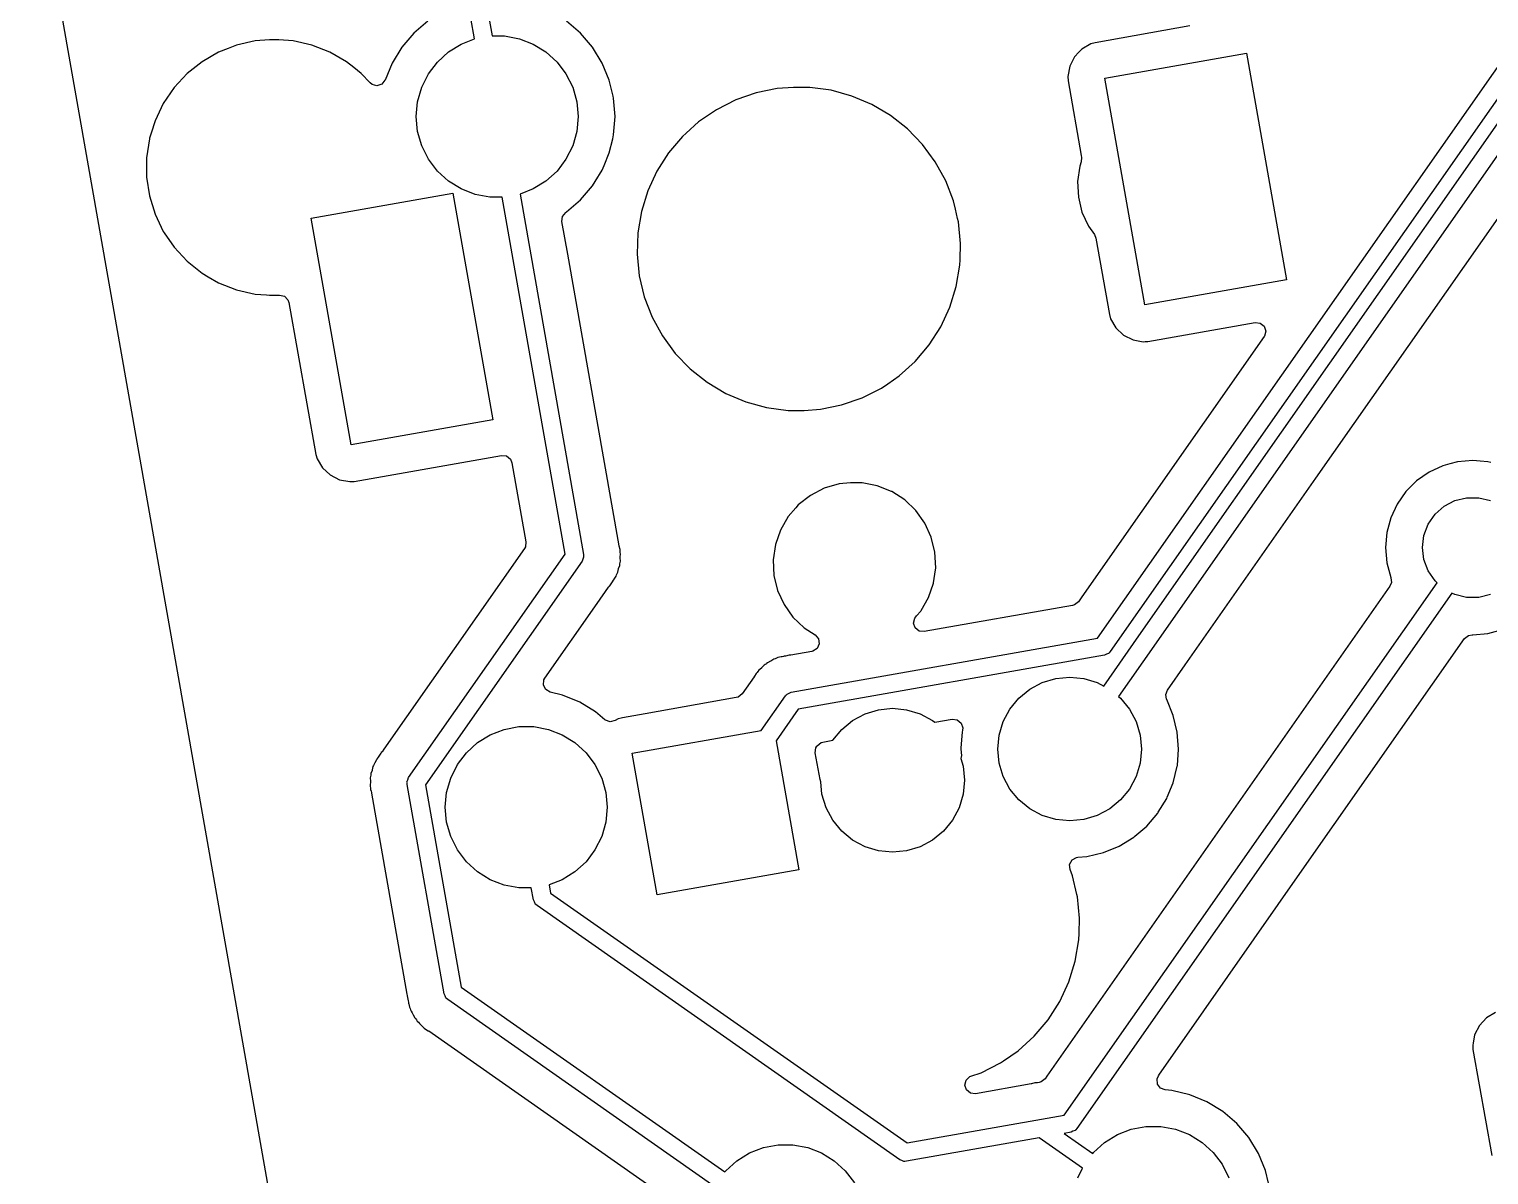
# Model space of a CAD drawing. Extents: x -140 to 29, y -83 to 10.
# Drawn here: x -139.64 to -119.35, y -66 to -50.08 of the extents above; entities that cross this region are included whole.
import ezdxf

# ---------------------------------------------------------------- set-up
doc = ezdxf.new("R2010")
doc.units = 0
doc.layers.add('BLACK', color=7, linetype='CONTINUOUS')

msp = doc.modelspace()

# ---------------------------------------------------------------- linework, layer by layer
at = {"layer": 'BLACK', "linetype": 'CONTINUOUS'}
for p, q in [((-124.787, -58.5418), (-110.843, -38.6278)), ((-110.608, -38.7287), (-124.612, -58.7276)), ((-124.213, -58.5075), (-110.367, -38.7332)), ((-110.133, -38.8342), (-124.008, -58.6509)), ((-138.787, -52.1315), (-139.637, -47.3097)), ((-133.449, -50.2124), (-133.802, -48.2104)), ((-133.547, -48.218), (-133.203, -50.1707)), ((-134.095, -49.9653), (-134.291, -50.1323)), ((-131.974, -50.1323), (-132.169, -49.9653)), ((-123.506, -50.0316), (-124.823, -50.2639)), ((-136.756, -50.2981), (-136.873, -50.3442)), ((-136.497, -50.239), (-136.756, -50.2981)), ((-136.756, -50.2981), (-136.756, -50.2981)), ((-136.298, -50.2241), (-136.497, -50.239)), ((-136.165, -50.2241), (-136.298, -50.2241)), ((-136.298, -50.2241), (-136.298, -50.2241)), ((-135.966, -50.239), (-136.165, -50.2241)), ((-136.165, -50.2241), (-136.165, -50.2241)), ((-135.707, -50.2981), (-135.966, -50.239)), ((-135.459, -50.3953), (-135.707, -50.2981)), ((-134.291, -50.1323), (-134.458, -50.3278)), ((-133.81, -50.3931), (-133.634, -50.2838)), ((-133.634, -50.2838), (-133.449, -50.2124)), ((-133.203, -50.1707), (-133.029, -50.1707)), ((-133.029, -50.1707), (-132.824, -50.2088)), ((-132.824, -50.2088), (-132.631, -50.2838)), ((-132.631, -50.2838), (-132.454, -50.3931)), ((-131.807, -50.3278), (-131.974, -50.1323)), ((-124.882, -50.2808), (-125.008, -50.3549)), ((-124.823, -50.2639), (-124.882, -50.2808)), ((-124.823, -50.2639), (-124.823, -50.2639)), ((-124.823, -50.2639), (-124.823, -50.2639)), ((-121.754, -56.3175), (-117.415, -50.1214)), ((-137.004, -50.3953), (-137.234, -50.5283)), ((-136.873, -50.3442), (-137.004, -50.3953)), ((-137.004, -50.3953), (-137.004, -50.3953)), ((-135.229, -50.5283), (-135.459, -50.3953)), ((-135.459, -50.3953), (-135.459, -50.3953)), ((-134.458, -50.3278), (-134.592, -50.547)), ((-134.458, -50.3278), (-134.458, -50.3278)), ((-133.964, -50.533), (-133.81, -50.3931)), ((-132.454, -50.3931), (-132.301, -50.533)), ((-131.672, -50.547), (-131.807, -50.3278)), ((-131.807, -50.3278), (-131.807, -50.3278)), ((-125.108, -50.4616), (-125.174, -50.5921)), ((-125.046, -50.3953), (-125.108, -50.4616)), ((-125.108, -50.4616), (-125.108, -50.4616)), ((-125.008, -50.3549), (-125.046, -50.3953)), ((-124.687, -50.7562), (-122.717, -50.4089)), ((-122.717, -50.4089), (-122.162, -53.5603)), ((-137.442, -50.6941), (-137.623, -50.8891)), ((-137.234, -50.5283), (-137.442, -50.6941)), ((-137.234, -50.5283), (-137.234, -50.5283)), ((-137.234, -50.5283), (-137.234, -50.5283)), ((-135.127, -50.61), (-135.229, -50.5283)), ((-135.229, -50.5283), (-135.229, -50.5283)), ((-135.229, -50.5283), (-135.229, -50.5283)), ((-135.229, -50.5283), (-135.229, -50.5283)), ((-135.021, -50.6941), (-135.127, -50.61)), ((-134.9, -50.8243), (-135.021, -50.6941)), ((-134.592, -50.547), (-134.691, -50.7845)), ((-134.181, -50.8845), (-134.089, -50.6986)), ((-134.089, -50.6986), (-133.964, -50.533)), ((-132.301, -50.533), (-132.176, -50.6986)), ((-132.176, -50.6986), (-132.083, -50.8845)), ((-131.574, -50.7845), (-131.672, -50.547)), ((-125.174, -50.5921), (-125.2, -50.7358)), ((-137.623, -50.8891), (-137.773, -51.1088)), ((-137.623, -50.8891), (-137.623, -50.8891)), ((-134.872, -50.8469), (-134.9, -50.8243)), ((-134.804, -50.8645), (-134.872, -50.8469)), ((-134.736, -50.8421), (-134.804, -50.8645)), ((-134.692, -50.7868), (-134.736, -50.8421)), ((-134.691, -50.7845), (-134.692, -50.7868)), ((-134.691, -50.7845), (-134.691, -50.7845)), ((-134.238, -51.0842), (-134.181, -50.8845)), ((-132.083, -50.8845), (-132.026, -51.0842)), ((-131.521, -51.0057), (-131.574, -50.7845)), ((-129.239, -50.9013), (-129.533, -50.9612)), ((-129.014, -50.8863), (-129.239, -50.9013)), ((-129.239, -50.9013), (-129.239, -50.9013)), ((-129.239, -50.9013), (-129.239, -50.9013)), ((-128.789, -50.8863), (-129.014, -50.8863)), ((-128.491, -50.9263), (-128.789, -50.8863)), ((-125.2, -50.7358), (-125.196, -50.7966)), ((-125.196, -50.7966), (-125.014, -51.8303)), ((-124.131, -53.9076), (-124.687, -50.7562)), ((-137.773, -51.1088), (-137.888, -51.3484)), ((-137.773, -51.1088), (-137.773, -51.1088)), ((-137.773, -51.1088), (-137.773, -51.1088)), ((-134.257, -51.2909), (-134.238, -51.0842)), ((-132.026, -51.0842), (-132.007, -51.2909)), ((-131.514, -51.0346), (-131.521, -51.0057)), ((-131.494, -51.2909), (-131.514, -51.0346)), ((-129.817, -51.0598), (-130.085, -51.1953)), ((-129.533, -50.9612), (-129.817, -51.0598)), ((-129.533, -50.9612), (-129.533, -50.9612)), ((-128.201, -51.0057), (-128.491, -50.9263)), ((-128.491, -50.9263), (-128.491, -50.9263)), ((-128.491, -50.9263), (-128.491, -50.9263)), ((-127.925, -51.123), (-128.201, -51.0057)), ((-128.201, -51.0057), (-128.201, -51.0057)), ((-127.666, -51.2762), (-127.925, -51.123)), ((-127.925, -51.123), (-127.925, -51.123)), ((-127.925, -51.123), (-127.925, -51.123)), ((-134.238, -51.4976), (-134.257, -51.2909)), ((-132.007, -51.2909), (-132.026, -51.4976)), ((-131.514, -51.5472), (-131.494, -51.2909)), ((-130.085, -51.1953), (-130.333, -51.3653)), ((-127.43, -51.4624), (-127.666, -51.2762)), ((-127.666, -51.2762), (-127.666, -51.2762)), ((-137.942, -51.5231), (-137.963, -51.5926)), ((-137.888, -51.3484), (-137.942, -51.5231)), ((-134.181, -51.6973), (-134.238, -51.4976)), ((-132.026, -51.4976), (-132.083, -51.6973)), ((-130.508, -51.5231), (-130.556, -51.5669)), ((-130.333, -51.3653), (-130.508, -51.5231)), ((-130.333, -51.3653), (-130.333, -51.3653)), ((-130.333, -51.3653), (-130.333, -51.3653)), ((-127.221, -51.6784), (-127.43, -51.4624)), ((-127.43, -51.4624), (-127.43, -51.4624)), ((-137.966, -51.6026), (-138.006, -51.8656)), ((-137.963, -51.5926), (-137.966, -51.6026)), ((-134.089, -51.8831), (-134.181, -51.6973)), ((-132.083, -51.6973), (-132.176, -51.8831)), ((-131.574, -51.7972), (-131.527, -51.6026)), ((-131.527, -51.6026), (-131.514, -51.5472)), ((-130.556, -51.5669), (-130.75, -51.7964)), ((-130.556, -51.5669), (-130.556, -51.5669)), ((-127.043, -51.9203), (-127.221, -51.6784)), ((-138.006, -51.8656), (-138.006, -52.1315)), ((-133.964, -52.0488), (-134.089, -51.8831)), ((-132.176, -51.8831), (-132.301, -52.0488)), ((-131.645, -51.9696), (-131.574, -51.7972)), ((-130.75, -51.7964), (-130.912, -52.0497)), ((-130.75, -51.7964), (-130.75, -51.7964)), ((-126.899, -52.1838), (-127.043, -51.9203)), ((-125.014, -51.921), (-125.035, -51.982)), ((-125.014, -51.8303), (-125.009, -51.8579)), ((-125.009, -51.8579), (-125.014, -51.921)), ((-133.693, -81.0201), (-138.787, -52.1315)), ((-138.006, -52.1315), (-137.966, -52.3945)), ((-133.81, -52.1887), (-133.964, -52.0488)), ((-132.301, -52.0488), (-132.454, -52.1887)), ((-131.77, -52.1948), (-131.672, -52.0348)), ((-131.672, -52.0348), (-131.645, -51.9696)), ((-130.912, -52.0497), (-131.038, -52.3222)), ((-125.035, -51.982), (-125.066, -52.1948)), ((-133.634, -52.2979), (-133.81, -52.1887)), ((-133.44, -52.3729), (-133.634, -52.2979)), ((-132.631, -52.2979), (-132.815, -52.3694)), ((-132.454, -52.1887), (-132.631, -52.2979)), ((-131.974, -52.4495), (-131.807, -52.254)), ((-131.807, -52.254), (-131.77, -52.1948)), ((-131.807, -52.254), (-131.807, -52.254)), ((-131.038, -52.3222), (-131.127, -52.6092)), ((-131.038, -52.3222), (-131.038, -52.3222)), ((-131.038, -52.3222), (-131.038, -52.3222)), ((-126.791, -52.4642), (-126.899, -52.1838)), ((-125.066, -52.1948), (-125.055, -52.4095)), ((-137.966, -52.3945), (-137.888, -52.6487)), ((-135.717, -52.7011), (-133.747, -52.3538)), ((-133.747, -52.3538), (-133.191, -55.5052)), ((-133.236, -52.4111), (-133.44, -52.3729)), ((-133.062, -52.4111), (-133.236, -52.4111)), ((-132.187, -57.3717), (-133.062, -52.4111)), ((-132.815, -52.3694), (-131.932, -57.3793)), ((-132.169, -52.6165), (-131.974, -52.4495)), ((-126.764, -52.5763), (-126.791, -52.4642)), ((-125.055, -52.4095), (-125.005, -52.6184)), ((-137.888, -52.6487), (-137.773, -52.8883)), ((-135.161, -55.8525), (-135.717, -52.7011)), ((-132.232, -52.7486), (-132.224, -52.678)), ((-132.224, -52.678), (-132.179, -52.6229)), ((-132.179, -52.6229), (-132.174, -52.6193)), ((-132.174, -52.6193), (-132.169, -52.6165)), ((-132.169, -52.6165), (-132.169, -52.6165)), ((-131.127, -52.6092), (-131.177, -52.9055)), ((-126.733, -52.7064), (-126.764, -52.5763)), ((-126.721, -52.7566), (-126.733, -52.7064)), ((-125.005, -52.6184), (-124.915, -52.8139)), ((-137.773, -52.8883), (-137.773, -52.8883)), ((-137.773, -52.8883), (-137.773, -52.8883)), ((-137.773, -52.8883), (-137.761, -52.9055)), ((-137.761, -52.9055), (-137.623, -53.108)), ((-132.151, -53.2059), (-132.232, -52.7486)), ((-131.177, -52.9055), (-131.187, -53.2059)), ((-126.691, -53.0555), (-126.721, -52.7566)), ((-124.915, -52.8139), (-124.832, -52.9308)), ((-124.832, -52.9308), (-124.811, -52.982)), ((-137.623, -53.108), (-137.442, -53.303)), ((-126.699, -53.2844), (-126.691, -53.0555)), ((-126.691, -53.0555), (-126.691, -53.0555)), ((-126.691, -53.0555), (-126.691, -53.0555)), ((-126.691, -53.0555), (-126.691, -53.0555)), ((-124.811, -52.982), (-124.624, -54.0438)), ((-137.442, -53.303), (-137.234, -53.4688)), ((-131.437, -57.2587), (-132.151, -53.2059)), ((-131.187, -53.2059), (-131.157, -53.5048)), ((-126.701, -53.3559), (-126.699, -53.2844)), ((-137.234, -53.4688), (-137.15, -53.5174)), ((-137.15, -53.5174), (-137.004, -53.6018)), ((-131.157, -53.5048), (-131.088, -53.7971)), ((-126.751, -53.6522), (-126.701, -53.3559)), ((-126.701, -53.3559), (-126.701, -53.3559)), ((-137.004, -53.6018), (-137.004, -53.6018)), ((-137.004, -53.6018), (-137.004, -53.6018)), ((-137.004, -53.6018), (-136.756, -53.699)), ((-136.756, -53.699), (-136.497, -53.7582)), ((-136.497, -53.7582), (-136.34, -53.7699)), ((-126.84, -53.9392), (-126.751, -53.6522)), ((-122.162, -53.5603), (-124.131, -53.9076)), ((-136.34, -53.7699), (-136.298, -53.7731)), ((-136.298, -53.7731), (-136.298, -53.7731)), ((-136.298, -53.7731), (-136.165, -53.7731)), ((-136.165, -53.7731), (-136.159, -53.7726)), ((-136.165, -53.7731), (-136.165, -53.7731)), ((-136.159, -53.7726), (-136.09, -53.7875)), ((-136.09, -53.7875), (-136.04, -53.8375)), ((-136.04, -53.8375), (-136.026, -53.8764)), ((-136.026, -53.8764), (-135.653, -55.9887)), ((-131.088, -53.7971), (-130.98, -54.0776)), ((-126.967, -54.2117), (-126.84, -53.9392)), ((-126.84, -53.9392), (-126.84, -53.9392)), ((-130.98, -54.0776), (-130.835, -54.3411)), ((-124.624, -54.0438), (-124.607, -54.1023)), ((-124.607, -54.1023), (-124.532, -54.2284)), ((-124.091, -54.4168), (-122.597, -54.1535)), ((-122.597, -54.1535), (-122.527, -54.1613)), ((-122.527, -54.1613), (-122.472, -54.2061)), ((-130.835, -54.3411), (-130.657, -54.583)), ((-127.128, -54.465), (-126.967, -54.2117)), ((-122.472, -54.3498), (-125.006, -57.9683)), ((-124.532, -54.2284), (-124.426, -54.3284)), ((-124.426, -54.3284), (-124.295, -54.3944)), ((-122.472, -54.2061), (-122.449, -54.2736)), ((-122.467, -54.3423), (-122.472, -54.3498)), ((-122.449, -54.2736), (-122.467, -54.3423)), ((-127.322, -54.6945), (-127.128, -54.465)), ((-127.128, -54.465), (-127.128, -54.465)), ((-124.295, -54.3944), (-124.152, -54.4209)), ((-124.152, -54.4209), (-124.124, -54.4191)), ((-124.152, -54.4209), (-124.152, -54.4209)), ((-124.152, -54.4209), (-124.152, -54.4209)), ((-124.124, -54.4191), (-124.091, -54.4168)), ((-130.657, -54.583), (-130.448, -54.799)), ((-127.545, -54.896), (-127.322, -54.6945)), ((-127.322, -54.6945), (-127.322, -54.6945)), ((-127.322, -54.6945), (-127.322, -54.6945)), ((-130.448, -54.799), (-130.212, -54.9852)), ((-127.705, -55.0055), (-127.545, -54.896)), ((-127.545, -54.896), (-127.545, -54.896)), ((-127.545, -54.896), (-127.545, -54.896)), ((-130.212, -54.9852), (-129.954, -55.1383)), ((-129.954, -55.1383), (-129.677, -55.2557)), ((-128.061, -55.2016), (-127.793, -55.0661)), ((-127.793, -55.0661), (-127.705, -55.0055)), ((-129.677, -55.2557), (-129.387, -55.335)), ((-129.387, -55.335), (-129.089, -55.3751)), ((-129.089, -55.3751), (-129.089, -55.3751)), ((-129.089, -55.3751), (-128.864, -55.3751)), ((-128.864, -55.3751), (-128.639, -55.36)), ((-128.864, -55.3751), (-128.864, -55.3751)), ((-128.639, -55.36), (-128.345, -55.3002)), ((-128.345, -55.3002), (-128.061, -55.2016)), ((-133.191, -55.5052), (-135.161, -55.8525)), ((-135.653, -55.9887), (-135.636, -56.0472)), ((-135.636, -56.0472), (-135.562, -56.1732)), ((-135.562, -56.1732), (-135.456, -56.2733)), ((-135.121, -56.3617), (-133.073, -56.0006)), ((-133.073, -56.0006), (-133.003, -56.0085)), ((-133.003, -56.0085), (-132.947, -56.0533)), ((-132.947, -56.0533), (-132.927, -56.1029)), ((-132.927, -56.1029), (-132.733, -57.2012)), ((-119.989, -56.1441), (-120.18, -56.2333)), ((-119.894, -56.1187), (-119.989, -56.1441)), ((-119.989, -56.1441), (-119.989, -56.1441)), ((-119.785, -56.0894), (-119.894, -56.1187)), ((-119.574, -56.071), (-119.785, -56.0894)), ((-119.469, -56.0802), (-119.574, -56.071)), ((-119.574, -56.071), (-119.574, -56.071)), ((-119.364, -56.0894), (-119.469, -56.0802)), ((-119.323, -56.1004), (-119.364, -56.0894)), ((-135.456, -56.2733), (-135.325, -56.3393)), ((-135.325, -56.3393), (-135.181, -56.3658)), ((-135.181, -56.3658), (-135.154, -56.3639)), ((-135.181, -56.3658), (-135.181, -56.3658)), ((-135.181, -56.3658), (-135.181, -56.3658)), ((-135.154, -56.3639), (-135.121, -56.3617)), ((-128.221, -56.3827), (-128.381, -56.398)), ((-128.06, -56.3827), (-128.221, -56.3827)), ((-128.221, -56.3827), (-128.221, -56.3827)), ((-127.849, -56.4233), (-128.06, -56.3827)), ((-128.06, -56.3827), (-128.06, -56.3827)), ((-123.569, -58.9099), (-121.754, -56.3175)), ((-120.353, -56.3545), (-120.503, -56.5038)), ((-120.18, -56.2333), (-120.353, -56.3544)), ((-120.353, -56.3544), (-120.353, -56.3545)), ((-128.779, -56.557), (-128.947, -56.6899)), ((-128.587, -56.4585), (-128.779, -56.557)), ((-128.779, -56.557), (-128.779, -56.557)), ((-128.381, -56.398), (-128.587, -56.4585)), ((-128.381, -56.398), (-128.381, -56.398)), ((-128.381, -56.398), (-128.381, -56.398)), ((-128.381, -56.398), (-128.381, -56.398)), ((-128.381, -56.398), (-128.381, -56.398)), ((-127.653, -56.5015), (-127.849, -56.4233)), ((-127.649, -56.5032), (-127.653, -56.5015)), ((-127.648, -56.5038), (-127.649, -56.5032)), ((-127.468, -56.6194), (-127.648, -56.5038)), ((-120.503, -56.5038), (-120.624, -56.6768)), ((-120.503, -56.5038), (-120.503, -56.5038)), ((-119.822, -56.6295), (-119.659, -56.5892)), ((-119.659, -56.5892), (-119.49, -56.5892)), ((-119.49, -56.5892), (-119.327, -56.6295)), ((-128.98, -56.7275), (-129.088, -56.8523)), ((-128.947, -56.6899), (-128.98, -56.7275)), ((-128.947, -56.6899), (-128.947, -56.6899)), ((-128.947, -56.6899), (-128.947, -56.6899)), ((-127.313, -56.7678), (-127.468, -56.6194)), ((-127.188, -56.9429), (-127.313, -56.7678)), ((-127.313, -56.7678), (-127.313, -56.7678)), ((-120.624, -56.6768), (-120.713, -56.8682)), ((-120.624, -56.6768), (-120.624, -56.6768)), ((-120.624, -56.6768), (-120.624, -56.6768)), ((-120.097, -56.8194), (-119.971, -56.7077)), ((-119.971, -56.7077), (-119.822, -56.6295)), ((-129.088, -56.8523), (-129.196, -57.0385)), ((-127.099, -57.1384), (-127.188, -56.9429)), ((-120.713, -56.8682), (-120.768, -57.0722)), ((-120.253, -57.1154), (-120.193, -56.958)), ((-120.193, -56.958), (-120.097, -56.8194)), ((-132.733, -57.2012), (-132.741, -57.2718)), ((-129.196, -57.0385), (-129.266, -57.2416)), ((-127.048, -57.3473), (-127.099, -57.1384)), ((-120.768, -57.0722), (-120.786, -57.2826)), ((-120.273, -57.2826), (-120.253, -57.1154)), ((-132.754, -57.2954), (-134.706, -60.0826)), ((-134.364, -60.4803), (-132.187, -57.3717)), ((-132.741, -57.2718), (-132.754, -57.2954)), ((-131.932, -57.3793), (-131.931, -57.4016)), ((-131.931, -57.4016), (-131.93, -57.406)), ((-131.93, -57.406), (-131.931, -57.4086)), ((-131.931, -57.4086), (-131.931, -57.4149)), ((-131.435, -57.2644), (-131.437, -57.2587)), ((-131.423, -57.3099), (-131.435, -57.2644)), ((-131.423, -57.3302), (-131.423, -57.3099)), ((-131.423, -57.3099), (-131.423, -57.3099)), ((-131.421, -57.3499), (-131.423, -57.3302)), ((-131.417, -57.3698), (-131.421, -57.3499)), ((-131.421, -57.4169), (-131.417, -57.3698)), ((-131.417, -57.3698), (-131.417, -57.3698)), ((-131.417, -57.3698), (-131.417, -57.3698)), ((-129.266, -57.2416), (-129.297, -57.4544)), ((-127.038, -57.562), (-127.048, -57.3473)), ((-127.048, -57.3473), (-127.048, -57.3473)), ((-120.786, -57.2826), (-120.768, -57.493)), ((-120.253, -57.4498), (-120.273, -57.2826)), ((-131.953, -57.4727), (-134.129, -60.5813)), ((-131.943, -57.4434), (-131.953, -57.4727)), ((-131.931, -57.4149), (-131.943, -57.4434)), ((-131.457, -57.6257), (-131.446, -57.5798)), ((-131.446, -57.5798), (-131.445, -57.5741)), ((-131.445, -57.5741), (-131.429, -57.5294)), ((-131.429, -57.5294), (-131.428, -57.5092)), ((-131.429, -57.5294), (-131.429, -57.5294)), ((-131.428, -57.5092), (-131.425, -57.4897)), ((-131.425, -57.4897), (-131.42, -57.47)), ((-131.421, -57.4228), (-131.421, -57.4169)), ((-131.42, -57.47), (-131.421, -57.4228)), ((-131.42, -57.47), (-131.42, -57.47)), ((-129.297, -57.4544), (-129.286, -57.6691)), ((-127.051, -57.653), (-127.038, -57.562)), ((-120.768, -57.493), (-120.713, -57.697)), ((-120.193, -57.6072), (-120.253, -57.4498)), ((-120.097, -57.7458), (-120.193, -57.6072)), ((-131.574, -57.8209), (-131.569, -57.8149)), ((-131.569, -57.8149), (-131.53, -57.7562)), ((-131.569, -57.8149), (-131.569, -57.8149)), ((-131.569, -57.8149), (-131.569, -57.8149)), ((-131.53, -57.7562), (-131.516, -57.7361)), ((-131.516, -57.7361), (-131.513, -57.7317)), ((-131.513, -57.7317), (-131.51, -57.7255)), ((-131.51, -57.7255), (-131.507, -57.7204)), ((-131.507, -57.7204), (-131.481, -57.6809)), ((-131.481, -57.6809), (-131.475, -57.6618)), ((-131.481, -57.6809), (-131.481, -57.6809)), ((-131.475, -57.6618), (-131.467, -57.6436)), ((-131.467, -57.6436), (-131.457, -57.6257)), ((-129.286, -57.6691), (-129.236, -57.878)), ((-127.139, -57.9778), (-127.069, -57.7747)), ((-127.069, -57.7747), (-127.068, -57.7722)), ((-127.068, -57.7722), (-127.051, -57.653)), ((-125.252, -65.1728), (-120.069, -57.7709)), ((-120.703, -57.7655), (-120.725, -57.8209)), ((-120.713, -57.697), (-120.713, -57.697)), ((-120.713, -57.697), (-120.711, -57.7022)), ((-120.711, -57.7022), (-120.713, -57.7027)), ((-120.713, -57.7027), (-120.703, -57.7655)), ((-120.069, -57.7709), (-120.097, -57.7458)), ((-131.744, -58.0614), (-131.584, -57.8331)), ((-131.584, -57.8331), (-131.574, -57.8211)), ((-131.574, -57.8211), (-131.574, -57.8209)), ((-129.236, -57.878), (-129.146, -58.0735)), ((-127.241, -58.1549), (-127.139, -57.9778)), ((-127.139, -57.9778), (-127.139, -57.9778)), ((-120.725, -57.8209), (-125.491, -64.6276)), ((-119.864, -57.9138), (-125.077, -65.3586)), ((-125.006, -57.9683), (-125.052, -58.0349)), ((-119.822, -57.9357), (-119.864, -57.9138)), ((-119.659, -57.976), (-119.822, -57.9357)), ((-119.49, -57.976), (-119.659, -57.976)), ((-119.327, -57.9357), (-119.49, -57.976)), ((-132.469, -59.0971), (-131.744, -58.0614)), ((-129.146, -58.0735), (-129.022, -58.2486)), ((-127.304, -58.231), (-127.246, -58.164)), ((-127.246, -58.164), (-127.241, -58.1549)), ((-125.134, -58.0867), (-127.199, -58.4508)), ((-125.108, -58.0792), (-125.134, -58.0867)), ((-125.052, -58.0349), (-125.108, -58.0792)), ((-129.022, -58.2486), (-128.866, -58.3969)), ((-128.866, -58.3969), (-128.712, -58.4958)), ((-127.347, -58.3307), (-127.329, -58.262)), ((-127.324, -58.3982), (-127.347, -58.3307)), ((-127.329, -58.262), (-127.316, -58.2442)), ((-127.269, -58.4429), (-127.324, -58.3982)), ((-127.316, -58.2442), (-127.304, -58.231)), ((-119.364, -58.4758), (-119.16, -58.4211)), ((-129.046, -59.2928), (-124.787, -58.5418)), ((-128.712, -58.4958), (-128.666, -58.5494)), ((-128.656, -58.6197), (-128.685, -58.6843)), ((-128.666, -58.5494), (-128.656, -58.6197)), ((-127.199, -58.4508), (-127.269, -58.4429)), ((-124.703, -59.2065), (-124.213, -58.5075)), ((-124.213, -58.5075), (-124.213, -58.5075)), ((-121.942, -61.7677), (-119.687, -58.5476)), ((-119.687, -58.5476), (-119.631, -58.5033)), ((-119.631, -58.5033), (-119.58, -58.4955)), ((-119.58, -58.4955), (-119.58, -58.4942)), ((-119.58, -58.4942), (-119.574, -58.4942)), ((-119.574, -58.4942), (-119.364, -58.4758)), ((-119.574, -58.4942), (-119.574, -58.4942)), ((-119.574, -58.4942), (-119.574, -58.4942)), ((-129.268, -58.8284), (-129.288, -58.8344)), ((-129.25, -58.8211), (-129.268, -58.8284)), ((-129.232, -58.8122), (-129.25, -58.8211)), ((-129.186, -58.8025), (-129.232, -58.8122)), ((-129.232, -58.8122), (-129.232, -58.8122)), ((-129.18, -58.801), (-129.186, -58.8025)), ((-129.173, -58.799), (-129.18, -58.801)), ((-129.151, -58.7951), (-129.173, -58.799)), ((-129.144, -58.7938), (-129.151, -58.7951)), ((-129.127, -58.7902), (-129.144, -58.7938)), ((-129.075, -58.7794), (-129.127, -58.7902)), ((-129.067, -58.7788), (-129.075, -58.7794)), ((-129.051, -58.7775), (-129.067, -58.7785)), ((-129.067, -58.7785), (-129.067, -58.7788)), ((-128.759, -58.7258), (-129.051, -58.7775)), ((-124.692, -58.779), (-128.951, -59.53)), ((-128.745, -58.7227), (-128.759, -58.7258)), ((-128.685, -58.6843), (-128.745, -58.7227)), ((-124.664, -58.7653), (-124.692, -58.779)), ((-124.636, -58.7536), (-124.664, -58.7653)), ((-124.632, -58.749), (-124.636, -58.7536)), ((-124.629, -58.7478), (-124.632, -58.749)), ((-124.627, -58.7439), (-124.629, -58.7478)), ((-124.612, -58.7276), (-124.627, -58.7439)), ((-124.008, -58.6509), (-124.498, -59.3504)), ((-129.535, -59.0334), (-129.556, -59.0703)), ((-129.521, -59.0189), (-129.535, -59.0334)), ((-129.509, -59.0036), (-129.521, -59.0189)), ((-129.497, -58.987), (-129.509, -59.0036)), ((-129.461, -58.9563), (-129.497, -58.987)), ((-129.457, -58.9522), (-129.461, -58.9563)), ((-129.424, -58.9183), (-129.457, -58.9522)), ((-129.407, -58.9077), (-129.424, -58.9183)), ((-129.424, -58.9183), (-129.424, -58.9183)), ((-129.391, -58.896), (-129.407, -58.9077)), ((-129.389, -58.8945), (-129.391, -58.896)), ((-129.376, -58.8828), (-129.389, -58.8945)), ((-129.333, -58.862), (-129.376, -58.8828)), ((-129.376, -58.8828), (-129.376, -58.8828)), ((-129.328, -58.8591), (-129.333, -58.862)), ((-129.288, -58.8344), (-129.328, -58.8591)), ((-129.288, -58.8344), (-129.288, -58.8344)), ((-129.288, -58.8344), (-129.288, -58.8344)), ((-129.288, -58.8344), (-129.288, -58.8344)), ((-123.818, -59.2653), (-123.569, -58.9104)), ((-123.569, -58.9104), (-123.569, -58.9099)), ((-123.569, -58.9099), (-123.569, -58.9099)), ((-123.569, -58.9104), (-123.569, -58.9104)), ((-132.49, -59.1935), (-132.483, -59.1228)), ((-132.457, -59.2565), (-132.49, -59.1935)), ((-132.483, -59.1228), (-132.469, -59.0971)), ((-129.562, -59.0795), (-129.728, -59.3162)), ((-129.559, -59.0744), (-129.562, -59.0795)), ((-129.556, -59.0703), (-129.559, -59.0744)), ((-125.73, -59.2512), (-125.557, -59.1588)), ((-125.557, -59.1588), (-125.37, -59.1018)), ((-125.37, -59.1018), (-125.175, -59.0826)), ((-125.175, -59.0826), (-124.98, -59.1018)), ((-124.98, -59.1018), (-124.792, -59.1588)), ((-124.792, -59.1588), (-124.703, -59.2065)), ((-132.395, -59.2919), (-132.457, -59.2565)), ((-132.223, -59.3334), (-132.395, -59.2919)), ((-131.985, -59.4317), (-132.223, -59.3334)), ((-131.766, -59.5661), (-131.985, -59.4317)), ((-129.809, -59.368), (-131.075, -59.5913)), ((-129.783, -59.3605), (-129.809, -59.368)), ((-129.728, -59.3162), (-129.783, -59.3605)), ((-129.462, -59.8231), (-129.126, -59.3442)), ((-129.126, -59.3442), (-129.111, -59.3279)), ((-129.111, -59.3279), (-129.109, -59.3241)), ((-129.109, -59.3241), (-129.106, -59.3229)), ((-129.106, -59.3229), (-129.102, -59.3183)), ((-129.102, -59.3183), (-129.073, -59.3066)), ((-129.073, -59.3066), (-129.046, -59.2928)), ((-126.006, -59.5271), (-125.882, -59.3755)), ((-125.882, -59.3755), (-125.73, -59.2512)), ((-124.498, -59.3504), (-124.468, -59.3755)), ((-124.468, -59.3755), (-124.343, -59.5271)), ((-123.84, -59.325), (-123.818, -59.2653)), ((-123.828, -59.3908), (-123.84, -59.325)), ((-123.828, -59.3911), (-123.828, -59.3908)), ((-123.827, -59.3944), (-123.828, -59.3911)), ((-123.827, -59.3948), (-123.827, -59.3944)), ((-123.827, -59.3957), (-123.827, -59.3948)), ((-123.736, -59.615), (-123.827, -59.3957)), ((-131.638, -59.6753), (-131.766, -59.5661)), ((-131.075, -59.5913), (-131.393, -59.6474)), ((-128.951, -59.53), (-129.257, -59.9665)), ((-128.192, -59.6853), (-128.019, -59.5929)), ((-128.019, -59.5929), (-127.832, -59.536)), ((-127.832, -59.536), (-127.637, -59.5168)), ((-127.637, -59.5168), (-127.442, -59.536)), ((-127.442, -59.536), (-127.254, -59.5929)), ((-127.254, -59.5929), (-127.081, -59.6853)), ((-126.099, -59.7), (-126.006, -59.5271)), ((-124.343, -59.5271), (-124.251, -59.7)), ((-123.68, -59.8459), (-123.736, -59.615)), ((-123.736, -59.615), (-123.736, -59.615)), ((-133.23, -59.8847), (-133.037, -59.8097)), ((-133.037, -59.8097), (-132.833, -59.7715)), ((-132.833, -59.7715), (-132.625, -59.7715)), ((-132.625, -59.7715), (-132.421, -59.8097)), ((-132.421, -59.8097), (-132.228, -59.8847)), ((-131.629, -59.6827), (-131.638, -59.6753)), ((-131.561, -59.7054), (-131.629, -59.6827)), ((-131.492, -59.6881), (-131.561, -59.7054)), ((-131.452, -59.6643), (-131.492, -59.6881)), ((-131.41, -59.6523), (-131.452, -59.6643)), ((-131.393, -59.6474), (-131.41, -59.6523)), ((-131.257, -60.1397), (-129.462, -59.8231)), ((-128.468, -59.9612), (-128.344, -59.8096)), ((-128.344, -59.8096), (-128.192, -59.6853)), ((-127.081, -59.6853), (-127.05, -59.7111)), ((-127.05, -59.7111), (-126.808, -59.6684)), ((-126.808, -59.6684), (-126.737, -59.6763)), ((-126.737, -59.6763), (-126.682, -59.7211)), ((-126.669, -59.8459), (-126.687, -60.0665)), ((-126.682, -59.7211), (-126.66, -59.7885)), ((-126.664, -59.8219), (-126.669, -59.8459)), ((-126.66, -59.7885), (-126.664, -59.8219)), ((-126.156, -59.8875), (-126.099, -59.7)), ((-124.251, -59.7), (-124.194, -59.8875)), ((-123.662, -60.0826), (-123.68, -59.8459)), ((-133.56, -60.1338), (-133.407, -59.9939)), ((-133.407, -59.9939), (-133.23, -59.8847)), ((-132.228, -59.8847), (-132.051, -59.9939)), ((-132.051, -59.9939), (-131.898, -60.1338)), ((-129.257, -59.9665), (-128.94, -61.762)), ((-128.703, -60.0665), (-128.69, -60.0429)), ((-128.69, -60.0429), (-128.686, -60.037)), ((-128.686, -60.037), (-128.63, -59.9926)), ((-128.63, -59.9926), (-128.604, -59.9852)), ((-128.604, -59.9852), (-128.468, -59.9612)), ((-128.468, -59.9612), (-128.468, -59.9612)), ((-126.175, -60.0826), (-126.156, -59.8875)), ((-124.194, -59.8875), (-124.175, -60.0826)), ((-134.809, -60.2326), (-134.835, -60.2721)), ((-134.806, -60.2275), (-134.809, -60.2326)), ((-134.803, -60.2213), (-134.806, -60.2275)), ((-134.8, -60.2164), (-134.803, -60.2213)), ((-134.786, -60.1968), (-134.8, -60.2164)), ((-134.748, -60.1382), (-134.786, -60.1968)), ((-134.742, -60.1321), (-134.748, -60.1382)), ((-134.748, -60.1382), (-134.748, -60.1382)), ((-134.732, -60.12), (-134.743, -60.1319)), ((-134.743, -60.1319), (-134.742, -60.1321)), ((-134.706, -60.0826), (-134.732, -60.12)), ((-133.686, -60.2995), (-133.56, -60.1338)), ((-131.898, -60.1338), (-131.773, -60.2995)), ((-130.91, -62.1093), (-131.257, -60.1397)), ((-128.711, -60.137), (-128.703, -60.0665)), ((-128.645, -60.5063), (-128.711, -60.137)), ((-126.681, -60.1745), (-126.689, -60.2134)), ((-126.689, -60.2134), (-126.656, -60.3217)), ((-126.687, -60.0665), (-126.688, -60.0826)), ((-126.688, -60.0826), (-126.688, -60.0826)), ((-126.688, -60.0826), (-126.681, -60.1745)), ((-126.156, -60.2777), (-126.175, -60.0826)), ((-124.175, -60.0826), (-124.194, -60.2777)), ((-123.679, -60.3094), (-123.662, -60.0826)), ((-134.888, -60.4438), (-134.891, -60.4633)), ((-134.887, -60.4236), (-134.888, -60.4438)), ((-134.872, -60.379), (-134.887, -60.4236)), ((-134.87, -60.3732), (-134.872, -60.379)), ((-134.859, -60.3274), (-134.87, -60.3732)), ((-134.85, -60.3094), (-134.859, -60.3274)), ((-134.842, -60.2913), (-134.85, -60.3094)), ((-134.835, -60.2721), (-134.842, -60.2913)), ((-133.778, -60.4853), (-133.686, -60.2995)), ((-131.773, -60.2995), (-131.68, -60.4853)), ((-126.656, -60.3217), (-126.637, -60.5168)), ((-126.099, -60.4653), (-126.156, -60.2777)), ((-124.194, -60.2777), (-124.251, -60.4653)), ((-123.736, -60.5502), (-123.68, -60.3193)), ((-123.68, -60.3193), (-123.679, -60.3094)), ((-134.895, -60.5362), (-134.899, -60.5832)), ((-134.899, -60.5832), (-134.896, -60.6032)), ((-134.891, -60.4633), (-134.896, -60.4831)), ((-134.896, -60.4831), (-134.895, -60.5302)), ((-134.896, -60.6032), (-134.894, -60.6228)), ((-134.895, -60.5302), (-134.895, -60.5362)), ((-134.894, -60.6228), (-134.893, -60.6431)), ((-134.893, -60.6431), (-134.886, -60.6693)), ((-134.386, -60.5382), (-134.374, -60.5096)), ((-134.385, -60.5445), (-134.386, -60.5382)), ((-134.386, -60.5471), (-134.385, -60.5445)), ((-134.385, -60.5514), (-134.386, -60.5471)), ((-134.384, -60.5737), (-134.385, -60.5514)), ((-133.871, -63.4853), (-134.384, -60.5737)), ((-134.374, -60.5096), (-134.364, -60.4803)), ((-134.129, -60.5813), (-133.634, -63.3909)), ((-133.835, -60.685), (-133.778, -60.4853)), ((-131.68, -60.4853), (-131.623, -60.685)), ((-128.635, -60.5395), (-128.645, -60.5063)), ((-128.618, -60.7118), (-128.635, -60.5395)), ((-126.637, -60.5168), (-126.656, -60.7118)), ((-126.006, -60.6382), (-126.099, -60.4653)), ((-125.882, -60.7897), (-126.006, -60.6382)), ((-124.343, -60.6382), (-124.468, -60.7897)), ((-124.251, -60.4653), (-124.343, -60.6382)), ((-123.819, -60.7512), (-123.736, -60.5502)), ((-134.886, -60.6693), (-134.881, -60.6886)), ((-134.881, -60.6886), (-134.879, -60.6944)), ((-134.879, -60.6944), (-134.386, -63.4908)), ((-133.854, -60.8917), (-133.835, -60.685)), ((-131.623, -60.685), (-131.604, -60.8917)), ((-128.561, -60.8994), (-128.618, -60.7118)), ((-126.656, -60.7118), (-126.713, -60.8994)), ((-125.73, -60.9141), (-125.882, -60.7897)), ((-124.468, -60.7897), (-124.619, -60.9141)), ((-123.944, -60.961), (-123.827, -60.7696)), ((-123.827, -60.7696), (-123.819, -60.7512)), ((-133.835, -61.0984), (-133.854, -60.8917)), ((-131.604, -60.8917), (-131.623, -61.0984)), ((-128.468, -61.0723), (-128.561, -60.8994)), ((-126.713, -60.8994), (-126.805, -61.0723)), ((-125.557, -61.0065), (-125.73, -60.9141)), ((-125.37, -61.0634), (-125.557, -61.0065)), ((-125.175, -61.0826), (-125.37, -61.0634)), ((-124.98, -61.0634), (-125.175, -61.0826)), ((-124.792, -61.0065), (-124.98, -61.0634)), ((-124.619, -60.9141), (-124.792, -61.0065)), ((-124.105, -61.1526), (-123.951, -60.9721)), ((-123.951, -60.9721), (-123.944, -60.961)), ((-123.951, -60.9721), (-123.951, -60.9721)), ((-133.778, -61.2981), (-133.835, -61.0984)), ((-131.623, -61.0984), (-131.68, -61.2981)), ((-128.344, -61.2239), (-128.468, -61.0723)), ((-128.192, -61.3482), (-128.344, -61.2239)), ((-126.93, -61.2239), (-127.081, -61.3482)), ((-126.805, -61.0723), (-126.93, -61.2239)), ((-124.272, -61.295), (-124.105, -61.1526)), ((-133.686, -61.4839), (-133.778, -61.2981)), ((-131.68, -61.2981), (-131.773, -61.4839)), ((-128.019, -61.4406), (-128.192, -61.3482)), ((-127.832, -61.4975), (-128.019, -61.4406)), ((-127.254, -61.4406), (-127.442, -61.4975)), ((-127.081, -61.3482), (-127.254, -61.4406)), ((-124.707, -61.5217), (-124.488, -61.4309)), ((-124.488, -61.4309), (-124.285, -61.3068)), ((-124.285, -61.3068), (-124.272, -61.295)), ((-133.56, -61.6496), (-133.686, -61.4839)), ((-133.407, -61.7895), (-133.56, -61.6496)), ((-131.898, -61.6496), (-132.051, -61.7895)), ((-131.773, -61.4839), (-131.898, -61.6496)), ((-127.637, -61.5168), (-127.832, -61.4975)), ((-127.442, -61.4975), (-127.637, -61.5168)), ((-125.176, -61.6871), (-125.143, -61.6244)), ((-125.143, -61.6244), (-125.081, -61.5897)), ((-125.081, -61.5897), (-125.062, -61.587)), ((-125.062, -61.587), (-124.938, -61.5772)), ((-124.938, -61.5772), (-124.707, -61.5217)), ((-133.23, -61.8988), (-133.407, -61.7895)), ((-132.051, -61.7895), (-132.228, -61.8988)), ((-128.94, -61.762), (-130.91, -62.1093)), ((-125.17, -61.7579), (-125.176, -61.6871)), ((-125.137, -61.8445), (-125.17, -61.7579)), ((-125.075, -62.1051), (-125.137, -61.8445)), ((-125.137, -61.8445), (-125.137, -61.8445)), ((-125.137, -61.8445), (-125.137, -61.8445)), ((-123.645, -64.1999), (-121.942, -61.7677)), ((-133.037, -61.9738), (-133.23, -61.8988)), ((-132.833, -62.0119), (-133.037, -61.9738)), ((-132.658, -62.0119), (-132.833, -62.0119)), ((-132.629, -62.1787), (-132.658, -62.0119)), ((-132.228, -61.8988), (-132.412, -61.9702)), ((-132.412, -61.9702), (-132.392, -62.0843)), ((-132.615, -62.2063), (-132.629, -62.1787)), ((-132.604, -62.2349), (-132.615, -62.2063)), ((-132.599, -62.2393), (-132.604, -62.2349)), ((-132.598, -62.2418), (-132.599, -62.2393)), ((-132.594, -62.2441), (-132.598, -62.2418)), ((-132.578, -62.2593), (-132.594, -62.2441)), ((-127.537, -65.7924), (-132.578, -62.2593)), ((-132.392, -62.0843), (-127.436, -65.558)), ((-125.067, -62.1369), (-125.075, -62.1051)), ((-125.037, -62.4358), (-125.067, -62.1369)), ((-125.044, -62.6472), (-125.037, -62.4358)), ((-125.037, -62.4358), (-125.037, -62.4358)), ((-125.037, -62.4358), (-125.037, -62.4358)), ((-125.037, -62.4358), (-125.037, -62.4358)), ((-125.047, -62.7361), (-125.044, -62.6472)), ((-125.097, -63.0325), (-125.047, -62.7362)), ((-125.047, -62.7362), (-125.047, -62.7361)), ((-125.186, -63.3195), (-125.097, -63.0325)), ((-134.386, -63.4908), (-134.385, -63.5066)), ((-133.857, -63.513), (-133.871, -63.4853)), ((-133.634, -63.3909), (-129.967, -65.961)), ((-125.313, -63.592), (-125.186, -63.3195)), ((-125.186, -63.3195), (-125.186, -63.3195)), ((-134.385, -63.5066), (-134.385, -63.5066)), ((-134.385, -63.5066), (-134.384, -63.5145)), ((-134.384, -63.5145), (-134.384, -63.5145)), ((-134.384, -63.5145), (-134.384, -63.5145)), ((-134.384, -63.5145), (-134.37, -63.5832)), ((-134.37, -63.5832), (-134.367, -63.6028)), ((-134.367, -63.6028), (-134.365, -63.6129)), ((-134.365, -63.6129), (-134.363, -63.6194)), ((-134.363, -63.6194), (-134.361, -63.6251)), ((-134.361, -63.6251), (-134.352, -63.6712)), ((-134.352, -63.6712), (-134.343, -63.6895)), ((-134.343, -63.6895), (-134.335, -63.7078)), ((-133.846, -63.5416), (-133.857, -63.513)), ((-133.841, -63.5459), (-133.846, -63.5416)), ((-133.84, -63.5484), (-133.841, -63.5459)), ((-133.836, -63.5507), (-133.84, -63.5484)), ((-133.82, -63.566), (-133.836, -63.5507)), ((-130.109, -66.1671), (-133.82, -63.566)), ((-125.474, -63.8453), (-125.313, -63.592)), ((-134.335, -63.7078), (-134.329, -63.7274)), ((-134.329, -63.7274), (-134.314, -63.7517)), ((-134.314, -63.7517), (-134.305, -63.7674)), ((-134.305, -63.7674), (-134.302, -63.7726)), ((-134.302, -63.7726), (-134.281, -63.8148)), ((-134.281, -63.8148), (-134.268, -63.8304)), ((-134.268, -63.8304), (-134.256, -63.8463)), ((-134.256, -63.8463), (-134.246, -63.8637)), ((-134.246, -63.8637), (-134.227, -63.8812)), ((-134.227, -63.8812), (-134.212, -63.8964)), ((-134.212, -63.8964), (-134.208, -63.9007)), ((-134.208, -63.9007), (-134.177, -63.9364)), ((-125.668, -64.0748), (-125.474, -63.8453)), ((-125.474, -63.8453), (-125.474, -63.8453)), ((-119.381, -63.819), (-119.481, -63.9256)), ((-119.255, -63.7448), (-119.381, -63.819)), ((-134.177, -63.9364), (-134.16, -63.9481)), ((-134.16, -63.9481), (-134.145, -63.9607)), ((-134.145, -63.9607), (-134.13, -63.9749)), ((-134.13, -63.9749), (-134.09, -63.9981)), ((-134.09, -63.9981), (-134.084, -64.0013)), ((-134.084, -64.0013), (-130.792, -66.3092)), ((-125.891, -64.2763), (-125.668, -64.0748)), ((-125.668, -64.0748), (-125.668, -64.0748)), ((-125.668, -64.0748), (-125.668, -64.0748)), ((-119.547, -64.0561), (-119.569, -64.1725)), ((-119.481, -63.9256), (-119.547, -64.0561)), ((-126.096, -64.4168), (-125.891, -64.2763)), ((-125.891, -64.2763), (-125.891, -64.2763)), ((-125.891, -64.2763), (-125.891, -64.2763)), ((-123.927, -64.6027), (-123.645, -64.1999)), ((-119.569, -64.1725), (-119.574, -64.1999)), ((-119.574, -64.1999), (-119.574, -64.1999)), ((-119.574, -64.1999), (-119.573, -64.2168)), ((-119.573, -64.2168), (-119.57, -64.2606)), ((-119.57, -64.2606), (-119.31, -65.7322)), ((-126.407, -64.5819), (-126.139, -64.4464)), ((-126.139, -64.4464), (-126.096, -64.4168)), ((-126.632, -64.7536), (-126.614, -64.6849)), ((-126.614, -64.6849), (-126.562, -64.6367)), ((-126.562, -64.6367), (-126.547, -64.6306)), ((-126.547, -64.6306), (-126.407, -64.5819)), ((-125.573, -64.7102), (-125.599, -64.7176)), ((-125.518, -64.6658), (-125.573, -64.7102)), ((-125.491, -64.6276), (-125.518, -64.6658)), ((-123.961, -64.6685), (-123.941, -64.6238)), ((-123.957, -64.7393), (-123.961, -64.6685)), ((-123.941, -64.6238), (-123.927, -64.6027)), ((-126.61, -64.8211), (-126.632, -64.7536)), ((-126.555, -64.8658), (-126.61, -64.8211)), ((-126.484, -64.8737), (-126.555, -64.8658)), ((-125.713, -64.7378), (-126.484, -64.8737)), ((-125.707, -64.7365), (-125.713, -64.7378)), ((-125.662, -64.7239), (-125.707, -64.7365)), ((-125.641, -64.7236), (-125.662, -64.7239)), ((-125.662, -64.7239), (-125.662, -64.7239)), ((-125.622, -64.7217), (-125.641, -64.7236)), ((-125.599, -64.7176), (-125.622, -64.7217)), ((-123.914, -64.7964), (-123.957, -64.7393)), ((-123.848, -64.8217), (-123.914, -64.7964)), ((-123.756, -64.829), (-123.848, -64.8217)), ((-123.506, -64.889), (-123.756, -64.829)), ((-123.268, -64.9874), (-123.506, -64.889)), ((-123.049, -65.1218), (-123.268, -64.9874)), ((-127.436, -65.558), (-125.252, -65.1728)), ((-122.853, -65.2888), (-123.049, -65.1218)), ((-123.049, -65.1218), (-123.049, -65.1218)), ((-122.686, -65.4843), (-122.853, -65.2888)), ((-125.6, -65.488), (-127.444, -65.8132)), ((-124.996, -65.9108), (-125.6, -65.488)), ((-125.157, -65.41), (-125.252, -65.4266)), ((-125.252, -65.4266), (-124.855, -65.7046)), ((-125.13, -65.3963), (-125.157, -65.41)), ((-125.101, -65.3845), (-125.13, -65.3963)), ((-125.097, -65.3799), (-125.101, -65.3845)), ((-125.094, -65.3787), (-125.097, -65.3799)), ((-125.092, -65.3749), (-125.094, -65.3787)), ((-125.077, -65.3586), (-125.092, -65.3749)), ((-124.69, -65.5496), (-124.513, -65.4403)), ((-124.513, -65.4403), (-124.32, -65.3653)), ((-124.32, -65.3653), (-124.116, -65.3272)), ((-124.116, -65.3272), (-123.908, -65.3272)), ((-123.908, -65.3272), (-123.704, -65.3653)), ((-123.704, -65.3653), (-123.51, -65.4403)), ((-123.51, -65.4403), (-123.334, -65.5496)), ((-122.552, -65.7035), (-122.686, -65.4843)), ((-122.686, -65.4843), (-122.686, -65.4843)), ((-129.803, -65.8064), (-129.626, -65.6971)), ((-129.626, -65.6971), (-129.433, -65.6221)), ((-129.433, -65.6221), (-129.229, -65.584)), ((-129.229, -65.584), (-129.021, -65.584)), ((-129.021, -65.584), (-128.817, -65.6221)), ((-128.817, -65.6221), (-128.624, -65.6971)), ((-128.624, -65.6971), (-128.447, -65.8064)), ((-124.855, -65.7046), (-124.843, -65.6895)), ((-124.843, -65.6895), (-124.69, -65.5496)), ((-123.334, -65.5496), (-123.18, -65.6895)), ((-123.18, -65.6895), (-123.055, -65.8552)), ((-122.454, -65.9411), (-122.552, -65.7035)), ((-129.956, -65.9463), (-129.803, -65.8064)), ((-128.447, -65.8064), (-128.294, -65.9463)), ((-127.508, -65.8023), (-127.537, -65.7924)), ((-127.479, -65.8143), (-127.508, -65.8023)), ((-127.473, -65.8141), (-127.479, -65.8143)), ((-127.471, -65.815), (-127.473, -65.8141)), ((-127.466, -65.8139), (-127.471, -65.815)), ((-127.444, -65.8132), (-127.466, -65.8139)), ((-125.061, -66.041), (-124.996, -65.9108)), ((-123.055, -65.8552), (-122.963, -66.041)), ((-129.967, -65.961), (-129.956, -65.9463)), ((-128.294, -65.9463), (-128.168, -66.1119)), ((-122.411, -66.1163), (-122.454, -65.9411))]:
    msp.add_line(p, q, dxfattribs=at)

doc.saveas('drawing.dxf')
